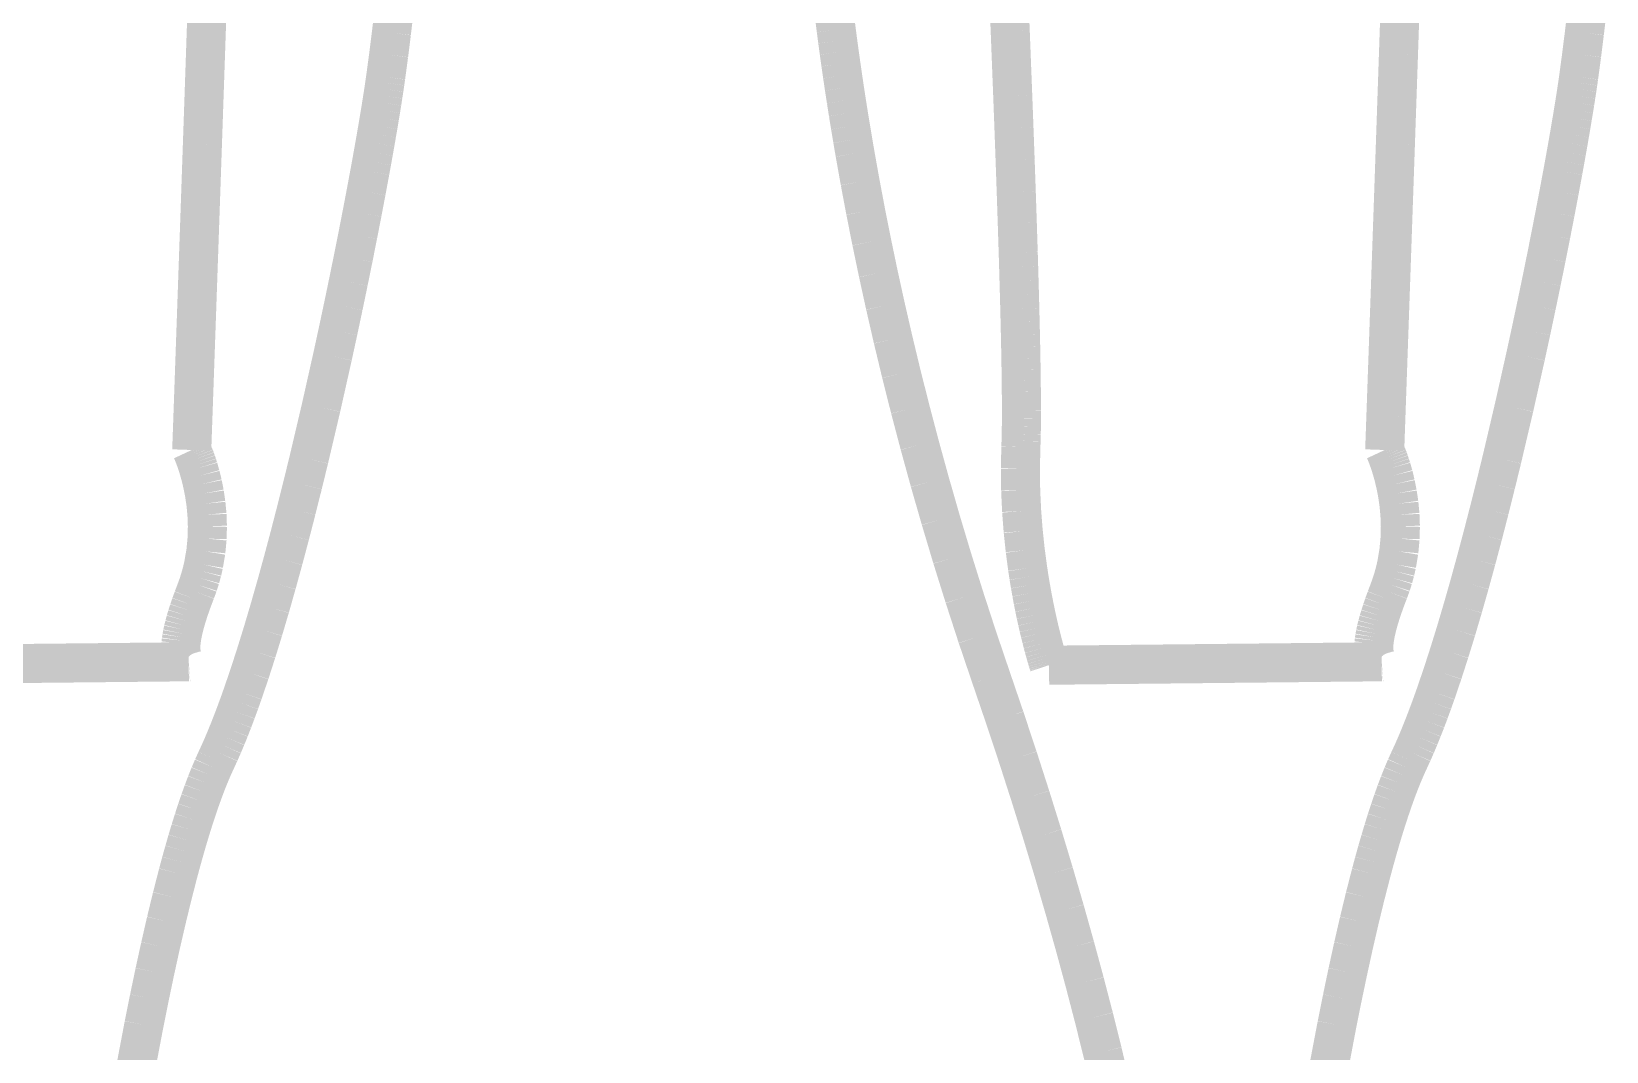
# Model space of a CAD drawing. Extents: x 0 to 49.7, y 1.1 to 69.1.
# Drawn here: x 22.3 to 36.32, y 23.75 to 32.82 of the extents above; entities that cross this region are included whole.
import ezdxf

# ---------------------------------------------------------------- set-up
doc = ezdxf.new("R2010")
doc.units = 0
doc.layers.get('0').update_dxf_attribs({"linetype": 'CONTINUOUS'})

msp = doc.modelspace()

# ---------------------------------------------------------------- linework, layer by layer
at = {"color": 24, "const_width": 0.3477502465248108}
for points in [[(31.000472946966294, 33.11658155637547), (31.012021331263487, 32.82954805985932)], [(23.84860285887942, 32.616955908839856), (23.862168943770037, 33.01718758223824)], [(25.526636292392613, 33.004499018019914), (25.50412768816417, 32.810101989511544)], [(29.451267573844113, 32.93115075949823), (29.440097259677835, 33.02262250619041)], [(29.46320928373365, 32.836696901738314), (29.451267573844113, 32.93115075949823)], [(34.46820282715909, 32.616955908839856), (34.48176891204971, 33.01718758223824)], [(36.14623626067228, 33.004499018019914), (36.12372765644384, 32.810101989511544)], [(25.50412768816417, 32.810101989511544), (25.479700378021324, 32.6153574017951)], [(29.475945604179042, 32.73930338289029), (29.46320928373365, 32.836696901738314)], [(31.012021331263487, 32.82954805985932), (31.034623292283026, 32.25050911296499)], [(36.12372765644384, 32.810101989511544), (36.09930034630099, 32.6153574017951)], [(29.489499086731964, 32.63900734668631), (29.475945604179042, 32.73930338289029)], [(29.50389360950594, 32.53585389622971), (29.489499086731964, 32.63900734668631)], [(23.834896490071806, 32.2153870610837), (23.84860285887942, 32.616955908839856)], [(25.479700378021324, 32.6153574017951), (25.453192355596567, 32.418373577654144)], [(29.51915305061451, 32.42987752212893), (29.50389360950594, 32.53585389622971)], [(34.45449645835148, 32.2153870610837), (34.46820282715909, 32.616955908839856)], [(36.09930034630099, 32.6153574017951), (36.07279232387624, 32.418373577654144)], [(25.445863267124455, 32.366775627436034), (25.4376876663636, 32.31142881339347)], [(25.453192355596567, 32.418373577654144), (25.445863267124455, 32.366775627436034)], [(29.535299961609336, 32.32112067436358), (29.51915305061451, 32.42987752212893)], [(36.06546323540413, 32.366775627436034), (36.057287634643274, 32.31142881339347)], [(36.07279232387624, 32.418373577654144), (36.06546323540413, 32.366775627436034)], [(23.821233566165198, 31.817442380336907), (23.834896490071806, 32.2153870610837)], [(25.42868097459566, 32.25244987297037), (25.41885977384392, 32.18994758423949)], [(25.4376876663636, 32.31142881339347), (25.42868097459566, 32.25244987297037)], [(29.55235755732302, 32.20962314978954), (29.535299961609336, 32.32112067436358)], [(31.034623292283026, 32.25050911296499), (31.045465282388246, 31.962021704647135)], [(34.44083353444487, 31.817442380336907), (34.45449645835148, 32.2153870610837)], [(36.04828094287534, 32.25244987297037), (36.03845974212359, 32.18994758423949)], [(36.057287634643274, 32.31142881339347), (36.04828094287534, 32.25244987297037)], [(25.40824048031143, 32.12404399089222), (25.396838183639385, 32.05484787100131)], [(25.41885977384392, 32.18994758423949), (25.40824048031143, 32.12404399089222)], [(29.570349715869096, 32.095427398386434), (29.55235755732302, 32.20962314978954)], [(29.58929965208016, 31.978570563886414), (29.570349715869096, 32.095427398386434)], [(36.0278404485911, 32.12404399089222), (36.016438151919054, 32.05484787100131)], [(36.03845974212359, 32.18994758423949), (36.0278404485911, 32.12404399089222)], [(25.384669465851065, 31.98247861513442), (25.37175024568883, 31.907047654488032)], [(25.396838183639385, 32.05484787100131), (25.384669465851065, 31.98247861513442)], [(29.60923124406975, 31.859092443145364), (29.58929965208016, 31.978570563886414)], [(31.045465282388246, 31.962021704647135), (31.055859557864746, 31.67656151050035)], [(36.004269434130734, 31.98247861513442), (35.9913502139685, 31.907047654488032)], [(36.016438151919054, 32.05484787100131), (36.004269434130734, 31.98247861513442)], [(23.814476391676216, 31.621376537005048), (23.821233566165198, 31.817442380336907)], [(25.35809644189503, 31.82867172650608), (25.343723973212022, 31.747464915508765)], [(25.37175024568883, 31.907047654488032), (25.35809644189503, 31.82867172650608)], [(29.63016704338953, 31.7370354861429), (29.60923124406975, 31.859092443145364)], [(34.43407635995589, 31.621376537005048), (34.44083353444487, 31.817442380336907)], [(35.9776964101747, 31.82867172650608), (35.963323941491694, 31.747464915508765)], [(35.9913502139685, 31.907047654488032), (35.9776964101747, 31.82867172650608)], [(25.328649587483323, 31.663538652692573), (25.312887876889427, 31.57701498174889)], [(25.343723973212022, 31.747464915508765), (25.328649587483323, 31.663538652692573)], [(29.675146113192856, 31.485341597653544), (29.63016704338953, 31.7370354861429)], [(31.055859557864746, 31.67656151050035), (31.065700657044427, 31.39589020467851)], [(35.948249555763, 31.663538652692573), (35.9324878451691, 31.57701498174889)], [(35.963323941491694, 31.747464915508765), (35.948249555763, 31.663538652692573)], [(23.80779748433714, 31.428077901719135), (23.814476391676216, 31.621376537005048)], [(25.312887876889427, 31.57701498174889), (25.27936963830035, 31.396618487141225)], [(34.427397452616816, 31.428077901719135), (34.43407635995589, 31.621376537005048)], [(35.9324878451691, 31.57701498174889), (35.89896960658002, 31.396618487141225)], [(23.801221053901976, 31.238164652307262), (23.80779748433714, 31.428077901719135)], [(25.27936963830035, 31.396618487141225), (25.243297104844316, 31.20719075937116)], [(29.724423906712804, 31.223807273265443), (29.675146113192856, 31.485341597653544)], [(31.065700657044427, 31.39589020467851), (31.07488179169734, 31.121761501964336)], [(34.42082102218165, 31.238164652307262), (34.427397452616816, 31.428077901719135)], [(35.89896960658002, 31.396618487141225), (35.86289707312399, 31.20719075937116)], [(23.79477064684378, 31.052257619721246), (23.801221053901976, 31.238164652307262)], [(34.41437061512345, 31.052257619721246), (34.42082102218165, 31.238164652307262)], [(25.243297104844316, 31.20719075937116), (25.20479895302203, 31.009652432371517)], [(29.77818680589111, 30.952756194073125), (29.724423906712804, 31.223807273265443)], [(31.07488179169734, 31.121761501964336), (31.0832981634363, 30.855937076511715)], [(35.86289707312399, 31.20719075937116), (35.8243989213017, 31.009652432371517)], [(23.788468151433296, 30.87097763491291), (23.79477064684378, 31.052257619721246)], [(25.20479895302203, 31.009652432371517), (25.164002698592558, 30.804918833827685)], [(29.836621855950437, 30.672509388047402), (29.77818680589111, 30.952756194073125)], [(34.408068119712965, 30.87097763491291), (34.41437061512345, 31.052257619721246)], [(35.8243989213017, 31.009652432371517), (35.783602666872234, 30.804918833827685)], [(23.78233678250312, 30.69494022258663), (23.788468151433296, 30.87097763491291)], [(31.0832981634363, 30.855937076511715), (31.08718565297544, 30.726687501088783)], [(34.401936750782795, 30.69494022258663), (34.408068119712965, 30.87097763491291)], [(23.776399754885855, 30.524768866817958), (23.78233678250312, 30.69494022258663)], [(25.164002698592558, 30.804918833827685), (25.121035857314972, 30.59391059767249)], [(29.899916102113444, 30.383382576911643), (29.836621855950437, 30.672509388047402)], [(31.08718565297544, 30.726687501088783), (31.09084232075043, 30.600173296227084)], [(34.39599972316553, 30.524768866817958), (34.401936750782795, 30.69494022258663)], [(35.783602666872234, 30.804918833827685), (35.740635825594644, 30.59391059767249)], [(25.121035857314972, 30.59391059767249), (25.076027768970896, 30.377543051591303)], [(31.09084232075043, 30.600173296227084), (31.09425423786173, 30.47661201807213)], [(35.740635825594644, 30.59391059767249), (35.69562773725057, 30.377543051591303)], [(23.77067962013317, 30.361084398558702), (23.776399754885855, 30.524768866817958)], [(31.09425423786173, 30.47661201807213), (31.09740880197163, 30.356223875893157)], [(34.39027958841284, 30.361084398558702), (34.39599972316553, 30.524768866817958)], [(23.765198929796732, 30.204504995636967), (23.77067962013317, 30.361084398558702)], [(25.076027768970896, 30.377543051591303), (25.029105783499165, 30.156734176393236)], [(29.968256589602802, 30.08570209488412), (29.899916102113444, 30.383382576911643)], [(31.09740880197163, 30.356223875893157), (31.1002927474615, 30.23923173208312)], [(34.384798898076404, 30.204504995636967), (34.39027958841284, 30.361084398558702)], [(35.69562773725057, 30.377543051591303), (35.648705751778834, 30.156734176393236)], [(23.759981561990074, 30.055651489004575), (23.765198929796732, 30.204504995636967)], [(25.029105783499165, 30.156734176393236), (24.980397748299318, 29.93240460601112)], [(31.1002927474615, 30.23923173208312), (31.10289214543179, 30.12585314278754)], [(31.10289214543179, 30.12585314278754), (31.105194393544796, 30.016305664151915)], [(34.379581530269746, 30.055651489004575), (34.384798898076404, 30.204504995636967)], [(35.648705751778834, 30.156734176393236), (35.59999771657899, 29.93240460601112)], [(23.75504940498393, 29.91514205648962), (23.759981561990074, 30.055651489004575)], [(30.041830363641175, 29.779786316811908), (29.968256589602802, 30.08570209488412)], [(31.105194393544796, 30.016305664151915), (31.107185562900963, 29.91081215856922)], [(34.3746493732636, 29.91514205648962), (34.379581530269746, 30.055651489004575)], [(23.750426336891834, 29.78359752904393), (23.75504940498393, 29.91514205648962)], [(24.980397748299318, 29.93240460601112), (24.878137239796665, 29.476847343559974)], [(31.107185562900963, 29.91081215856922), (31.108853051162587, 29.809590182184955)], [(34.37002630517151, 29.78359752904393), (34.3746493732636, 29.91514205648962)], [(35.59999771657899, 29.93240460601112), (35.49773720807634, 29.476847343559974)], [(23.746134909265457, 29.661641390743043), (23.750426336891834, 29.78359752904393)], [(30.120823806170296, 29.465956270665828), (30.041830363641175, 29.779786316811908)], [(31.108853051162587, 29.809590182184955), (31.110183592711042, 29.71286259739209)], [(31.110183592711042, 29.71286259739209), (31.111163258646773, 29.62084430721241)], [(34.36573487754513, 29.661641390743043), (34.37002630517151, 29.78359752904393)], [(23.740369671409436, 29.498033863071832), (23.742197673656467, 29.549889166291337)], [(23.742197673656467, 29.549889166291337), (23.744120525076696, 29.604450655711084)], [(23.744120525076696, 29.604450655711084), (23.746134909265457, 29.661641390743043)], [(31.111163258646773, 29.62084430721241), (31.111779446632074, 29.533758174038866)], [(34.359969639689105, 29.498033863071832), (34.36179764193614, 29.549889166291337)], [(34.36179764193614, 29.549889166291337), (34.36372049335637, 29.604450655711084)], [(34.36372049335637, 29.604450655711084), (34.36573487754513, 29.661641390743043)], [(23.737006837087065, 29.402752230709496), (23.73863784489746, 29.44896168664063)], [(23.73863784489746, 29.44896168664063), (23.740369671409436, 29.498033863071832)], [(24.878137239796665, 29.476847343559974), (24.7702690226592, 29.018212457586976)], [(30.205423962412823, 29.144532984416692), (30.120823806170296, 29.465956270665828)], [(31.111779446632074, 29.533758174038866), (31.11201889104832, 29.4518244071407)], [(31.11201889104832, 29.4518244071407), (31.11186766299595, 29.37526056266342)], [(34.35660680536674, 29.402752230709496), (34.35823781317713, 29.44896168664063)], [(34.35823781317713, 29.44896168664063), (34.359969639689105, 29.498033863071832)], [(35.49773720807634, 29.476847343559974), (35.38986899093887, 29.018212457586976)], [(23.731540075650187, 29.248075117499113), (23.732742603978878, 29.28206428554951)], [(23.732742603978878, 29.28206428554951), (23.734055900223115, 29.31922393645216)], [(23.734055900223115, 29.31922393645216), (23.735478637821043, 29.359479782742746)], [(23.735478637821043, 29.359479782742746), (23.737006837087065, 29.402752230709496)], [(31.111313160137275, 29.304289503), (31.110342116853655, 29.239126131172206)], [(31.11186766299595, 29.37526056266342), (31.111313160137275, 29.304289503)], [(34.35114004392986, 29.248075117499113), (34.35234257225855, 29.28206428554951)], [(34.35234257225855, 29.28206428554951), (34.35365586850279, 29.31922393645216)], [(34.35365586850279, 29.31922393645216), (34.35507860610071, 29.359479782742746)], [(34.35507860610071, 29.359479782742746), (34.35660680536674, 29.402752230709496)], [(23.72730270541972, 29.128408624973538), (23.727903969584066, 29.14537800432334)], [(23.727903969584066, 29.14537800432334), (23.728630925484918, 29.16590787571308)], [(23.728630925484918, 29.16590787571308), (23.729482246560416, 29.189918645430986)], [(23.729482246560416, 29.189918645430986), (23.730452626563103, 29.217333372889016)], [(23.730452626563103, 29.217333372889016), (23.731540075650187, 29.248075117499113)], [(30.29581787759143, 28.81583748603532), (30.205423962412823, 29.144532984416692)], [(31.108941267526465, 29.179993309573014), (31.107097346537085, 29.127111247471653)], [(31.110342116853655, 29.239126131172206), (31.108941267526465, 29.179993309573014)], [(34.3469026736994, 29.128408624973538), (34.34750393786374, 29.14537800432334)], [(34.34750393786374, 29.14537800432334), (34.348230893764594, 29.16590787571308)], [(34.348230893764594, 29.16590787571308), (34.34908221484009, 29.189918645430986)], [(34.34908221484009, 29.189918645430986), (34.35005259484277, 29.217333372889016)], [(34.35005259484277, 29.217333372889016), (34.35114004392986, 29.248075117499113)], [(23.72621127664705, 29.09766422723971), (23.72628092114485, 29.09962488567303)], [(23.727034076642493, 29.0958998999621), (23.72621127664705, 29.09766422723971)], [(23.72628092114485, 29.09962488567303), (23.726487864795455, 29.105453798498473)], [(23.726487864795455, 29.105453798498473), (23.726829454475144, 29.11507402512799)], [(23.726829454475144, 29.11507402512799), (23.72730270541972, 29.128408624973538)], [(23.729400331365383, 29.09067059309867), (23.727034076642493, 29.0958998999621)], [(23.733157817841956, 29.082085084722195), (23.729400331365383, 29.09067059309867)], [(23.738152986536583, 29.070244193534236), (23.733157817841956, 29.082085084722195)], [(23.74423394611597, 29.055251391360102), (23.738152986536583, 29.070244193534236)], [(23.751247478684952, 29.037207496901374), (23.74423394611597, 29.055251391360102)], [(23.759041361269766, 29.01622128823081), (23.751247478684952, 29.037207496901374)], [(23.767462044334785, 28.992390930926256), (23.759041361269766, 29.01622128823081)], [(23.776357304906245, 28.96582254993674), (23.767462044334785, 28.992390930926256)], [(24.7702690226592, 29.018212457586976), (24.714552926958056, 28.790038510926266)], [(31.107097346537085, 29.127111247471653), (31.102630149463874, 28.930597026230146)], [(34.34581124492672, 29.09766422723971), (34.34588088942452, 29.09962488567303)], [(34.34663404492216, 29.0958998999621), (34.34581124492672, 29.09766422723971)], [(34.34588088942452, 29.09962488567303), (34.346087833075124, 29.105453798498473)], [(34.346087833075124, 29.105453798498473), (34.34642942275482, 29.11507402512799)], [(34.34642942275482, 29.11507402512799), (34.3469026736994, 29.128408624973538)], [(34.349000299645056, 29.09067059309867), (34.34663404492216, 29.0958998999621)], [(34.35275778612163, 29.082085084722195), (34.349000299645056, 29.09067059309867)], [(34.357752954816256, 29.070244193534236), (34.35275778612163, 29.082085084722195)], [(34.36383391439564, 29.055251391360102), (34.357752954816256, 29.070244193534236)], [(34.370847446964625, 29.037207496901374), (34.36383391439564, 29.055251391360102)], [(34.37864132954944, 29.01622128823081), (34.370847446964625, 29.037207496901374)], [(34.38706201261446, 28.992390930926256), (34.37864132954944, 29.01622128823081)], [(34.395957273185914, 28.96582254993674), (34.38706201261446, 28.992390930926256)], [(35.38986899093887, 29.018212457586976), (35.33415289523773, 28.790038510926266)], [(23.785573593448518, 28.936619617087565), (23.776357304906245, 28.96582254993674)], [(23.804361689112312, 28.870718676864023), (23.785573593448518, 28.936619617087565)], [(23.82260257800768, 28.79551853798177), (23.804361689112312, 28.870718676864023)], [(31.102630149463874, 28.930597026230146), (31.1051711787122, 28.73923251814029)], [(34.40517356172819, 28.936619617087565), (34.395957273185914, 28.96582254993674)], [(34.423961657391985, 28.870718676864023), (34.40517356172819, 28.936619617087565)], [(34.44220254628735, 28.79551853798177), (34.423961657391985, 28.870718676864023)], [(23.83907582322077, 28.7118416687958), (23.82260257800768, 28.79551853798177)], [(23.852558334714026, 28.620515843908528), (23.83907582322077, 28.7118416687958)], [(24.714552926958056, 28.790038510926266), (24.657818363386696, 28.563846447688682)], [(30.39219259692877, 28.48018815036879), (30.29581787759143, 28.81583748603532)], [(31.1051711787122, 28.73923251814029), (31.113793167539907, 28.554052441455127)], [(34.45867579150044, 28.7118416687958), (34.44220254628735, 28.79551853798177)], [(34.4721583029937, 28.620515843908528), (34.45867579150044, 28.7118416687958)], [(35.33415289523773, 28.790038510926266), (35.27741833166637, 28.563846447688682)], [(23.861829012292677, 28.522368837922393), (23.852558334714026, 28.620515843908528)], [(34.481428980572346, 28.522368837922393), (34.4721583029937, 28.620515843908528)], [(23.86566476591916, 28.41822842543982), (23.861829012292677, 28.522368837922393)], [(24.657818363386696, 28.563846447688682), (24.600195169187444, 28.340556901807055)], [(30.494734502366587, 28.13791131163537), (30.39219259692877, 28.48018815036879)], [(31.113793167539907, 28.554052441455127), (31.12756951248579, 28.376096820675144)], [(34.48526473419883, 28.41822842543982), (34.481428980572346, 28.522368837922393)], [(35.27741833166637, 28.563846447688682), (35.219795137467116, 28.340556901807055)], [(23.852146437255605, 28.19526786690019), (23.8628444953987, 28.308919727939518)], [(23.8628444953987, 28.308919727939518), (23.86566476591916, 28.41822842543982)], [(24.600195169187444, 28.340556901807055), (24.54181003101821, 28.121087854090483)], [(31.12756951248579, 28.376096820675144), (31.145572283526764, 28.206405680300826)], [(34.47174640553528, 28.19526786690019), (34.48244446367838, 28.308919727939518)], [(34.48244446367838, 28.308919727939518), (34.48526473419883, 28.41822842543982)], [(35.219795137467116, 28.340556901807055), (35.16140999929788, 28.121087854090483)], [(23.8323484963737, 28.078100616924253), (23.852146437255605, 28.19526786690019)], [(31.145572283526764, 28.206405680300826), (31.166874213920696, 28.046016391708932)], [(34.45194846465337, 28.078100616924253), (34.47174640553528, 28.19526786690019)], [(23.802227582715425, 27.958245752614154), (23.81865406662285, 28.018458395569716)], [(23.81865406662285, 28.018458395569716), (23.8323484963737, 28.078100616924253)], [(24.54181003101821, 28.121087854090483), (24.482791293739222, 27.90635463222435)], [(30.60363063912754, 27.78932003843471), (30.494734502366587, 28.13791131163537)], [(31.166874213920696, 28.046016391708932), (31.17847300756868, 27.969638265892456)], [(34.4218275509951, 27.958245752614154), (34.43825403490252, 28.018458395569716)], [(34.43825403490252, 28.018458395569716), (34.45194846465337, 28.078100616924253)], [(35.16140999929788, 28.121087854090483), (35.10239126201889, 27.90635463222435)], [(23.76056193280508, 27.836528395448582), (23.78291383691347, 27.89756881300658)], [(23.78291383691347, 27.89756881300658), (23.802227582715425, 27.958245752614154)], [(24.482791293739222, 27.90635463222435), (24.423267633851182, 27.697280523265214)], [(31.17847300756868, 27.969638265892456), (31.190548700206367, 27.895974285647412)], [(31.190548700206367, 27.895974285647412), (31.202985880951683, 27.82515445403635)], [(34.38016190108475, 27.836528395448582), (34.40251380519314, 27.89756881300658)], [(34.40251380519314, 27.89756881300658), (34.4218275509951, 27.958245752614154)], [(35.10239126201889, 27.90635463222435), (35.042867602130855, 27.697280523265214)], [(23.71782209942627, 27.721977125466225), (23.737935430391072, 27.777318633261345)], [(23.737935430391072, 27.777318633261345), (23.76056193280508, 27.836528395448582)], [(30.719068715715228, 27.434740664985057), (30.60363063912754, 27.78932003843471)], [(31.202985880951683, 27.82515445403635), (31.215667812360703, 27.75731142724557)], [(31.215667812360703, 27.75731142724557), (31.228479746832274, 27.6925725552139)], [(34.337422067705944, 27.721977125466225), (34.35753539867075, 27.777318633261345)], [(34.35753539867075, 27.777318633261345), (34.38016190108475, 27.836528395448582)], [(23.67138381157379, 27.577843525941915), (23.684664354023425, 27.62236824830721)], [(23.684664354023425, 27.62236824830721), (23.70010453918581, 27.670368562753218)], [(23.70010453918581, 27.670368562753218), (23.71782209942627, 27.721977125466225)], [(24.423267633851182, 27.697280523265214), (24.363366069652454, 27.49477820177472)], [(31.228479746832274, 27.6925725552139), (31.24130428364155, 27.631067841003897)], [(31.24130428364155, 27.631067841003897), (31.254027338468315, 27.572929940801856)], [(34.29098377985346, 27.577843525941915), (34.3042643223031, 27.62236824830721)], [(34.3042643223031, 27.62236824830721), (34.31970450746548, 27.670368562753218)], [(34.31970450746548, 27.670368562753218), (34.337422067705944, 27.721977125466225)], [(35.042867602130855, 27.697280523265214), (34.98296603793213, 27.49477820177472)], [(23.637510054405464, 27.43188988354175), (23.643327028174138, 27.463817574457252)], [(23.643327028174138, 27.463817574457252), (23.650833378475177, 27.4986981920795)], [(23.650833378475177, 27.4986981920795), (23.66014650603344, 27.536664392594773)], [(23.66014650603344, 27.536664392594773), (23.67138381157379, 27.577843525941915)], [(24.363366069652454, 27.49477820177472), (24.30321577510444, 27.29976830168571)], [(31.254027338468315, 27.572929940801856), (31.266531510587708, 27.518288857670328)], [(31.266531510587708, 27.518288857670328), (31.278701389117654, 27.467269288424433)], [(31.278701389117654, 27.467269288424433), (31.290421563176093, 27.420006542374182)], [(34.25711002268513, 27.43188988354175), (34.26292699645381, 27.463817574457252)], [(34.26292699645381, 27.463817574457252), (34.27043334675485, 27.4986981920795)], [(34.27043334675485, 27.4986981920795), (34.27974647431311, 27.536664392594773)], [(34.27974647431311, 27.536664392594773), (34.29098377985346, 27.577843525941915)], [(34.98296603793213, 27.49477820177472), (34.92281574338411, 27.29976830168571)], [(23.629018068640313, 27.352534952905003), (23.630473307003882, 27.376378575828184)], [(23.629644537480054, 27.312013794241842), (23.629018068640313, 27.352534952905003)], [(23.634202935681333, 27.280181615780467), (23.629644537480054, 27.312013794241842)], [(23.630473307003882, 27.376378575828184), (23.633265056444287, 27.40278776939416)], [(23.633265056444287, 27.40278776939416), (23.637510054405464, 27.43188988354175)], [(30.84123445079044, 27.074494219257232), (30.719068715715228, 27.434740664985057)], [(31.290421563176093, 27.420006542374182), (31.301575295319086, 27.376627969458404)], [(31.301575295319086, 27.376627969458404), (31.312047174664567, 27.337266225863395)], [(31.312047174664567, 27.337266225863395), (31.321721127049525, 27.302046008404254)], [(34.248618036919986, 27.352534952905003), (34.250073275283555, 27.376378575828184)], [(34.24924450575973, 27.312013794241842), (34.248618036919986, 27.352534952905003)], [(34.253802903961, 27.280181615780467), (34.24924450575973, 27.312013794241842)], [(34.250073275283555, 27.376378575828184), (34.25286502472396, 27.40278776939416)], [(34.25286502472396, 27.40278776939416), (34.25711002268513, 27.43188988354175)], [(20.73776123305859, 27.182469722085354), (23.699222375547002, 27.21332289789193)], [(23.641751735961982, 27.256001046144114), (23.634202935681333, 27.280181615780467)], [(23.6513487477589, 27.238424101461117), (23.641751735961982, 27.256001046144114)], [(23.66205343871131, 27.226410757230987), (23.6513487477589, 27.238424101461117)], [(23.672923618256114, 27.218920988953233), (23.66205343871131, 27.226410757230987)], [(23.68301643254928, 27.214906812756197), (23.672923618256114, 27.218920988953233)], [(23.691392344151428, 27.213333510386835), (23.68301643254928, 27.214906812756197)], [(23.69710783593759, 27.21315044484976), (23.691392344151428, 27.213333510386835)], [(23.699222375547002, 27.21332289789193), (23.69710783593759, 27.21315044484976)], [(24.30321577510444, 27.29976830168571), (24.242943602685276, 27.113166150683554)], [(31.321721127049525, 27.302046008404254), (31.33048107831097, 27.271099973267276)], [(31.33048107831097, 27.271099973267276), (31.338211617566838, 27.244560776638743)], [(31.338211617566838, 27.244560776638743), (31.34479667065411, 27.222553115333767)], [(31.34479667065411, 27.222553115333767), (31.350119500128866, 27.20521229866236)], [(31.350119500128866, 27.20521229866236), (31.35406535838997, 27.19266302343963)], [(31.35406535838997, 27.19266302343963), (31.356518171274413, 27.18504059897559)], [(31.356518171274413, 27.18504059897559), (31.35736120133826, 27.182469722085354)], [(31.35736120133826, 27.182469722085354), (34.318822343826675, 27.21332289789193)], [(34.261351704241655, 27.256001046144114), (34.253802903961, 27.280181615780467)], [(34.270948716038575, 27.238424101461117), (34.261351704241655, 27.256001046144114)], [(34.28165340699098, 27.226410757230987), (34.270948716038575, 27.238424101461117)], [(34.292523586535786, 27.218920988953233), (34.28165340699098, 27.226410757230987)], [(34.30261640082895, 27.214906812756197), (34.292523586535786, 27.218920988953233)], [(34.3109923124311, 27.213333510386835), (34.30261640082895, 27.214906812756197)], [(34.316707804217266, 27.21315044484976), (34.3109923124311, 27.213333510386835)], [(34.318822343826675, 27.21332289789193), (34.316707804217266, 27.21315044484976)], [(34.92281574338411, 27.29976830168571), (34.86254357096495, 27.113166150683554)], [(24.242943602685276, 27.113166150683554), (24.182678394715893, 26.93589238270108)], [(30.964078058977588, 26.714494514035902), (30.84123445079044, 27.074494219257232)], [(34.86254357096495, 27.113166150683554), (34.802278362995565, 26.93589238270108)], [(24.182678394715893, 26.93589238270108), (24.152588157800697, 26.851040179704608)], [(34.802278362995565, 26.93589238270108), (34.772188126080366, 26.851040179704608)], [(24.12254808150594, 26.768862325423676), (24.092573006742462, 26.689478210425943)], [(24.152588157800697, 26.851040179704608), (24.12254808150594, 26.768862325423676)], [(34.74214804978561, 26.768862325423676), (34.712172975022135, 26.689478210425943)], [(34.772188126080366, 26.851040179704608), (34.74214804978561, 26.768862325423676)], [(24.0626802617246, 26.612996612784162), (24.03288501900366, 26.539534269942273)], [(24.092573006742462, 26.689478210425943), (24.0626802617246, 26.612996612784162)], [(31.081474140874864, 26.360443112207673), (30.964078058977588, 26.714494514035902)], [(34.682280230004274, 26.612996612784162), (34.65248498728333, 26.539534269942273)], [(34.712172975022135, 26.689478210425943), (34.682280230004274, 26.612996612784162)], [(24.003203363142227, 26.469210572467926), (23.973651544523122, 26.40213429843388)], [(24.03288501900366, 26.539534269942273), (24.003203363142227, 26.469210572467926)], [(34.6228033314219, 26.469210572467926), (34.593251512802794, 26.40213429843388)], [(34.65248498728333, 26.539534269942273), (34.6228033314219, 26.469210572467926)], [(23.944245564798816, 26.338422185284067), (23.914982190474767, 26.274288225461863)], [(23.973651544523122, 26.40213429843388), (23.944245564798816, 26.338422185284067)], [(31.19349433082287, 26.01234001377254), (31.081474140874864, 26.360443112207673)], [(34.563845533078485, 26.338422185284067), (34.53458215875444, 26.274288225461863)], [(34.593251512802794, 26.40213429843388), (34.563845533078485, 26.338422185284067)], [(23.88585553493271, 26.20597824889535), (23.856874884105686, 26.133659402379248)], [(23.914982190474767, 26.274288225461863), (23.88585553493271, 26.20597824889535)], [(34.50545550321238, 26.20597824889535), (34.47647485238536, 26.133659402379248)], [(34.53458215875444, 26.274288225461863), (34.50545550321238, 26.20597824889535)], [(23.82805126503918, 26.057496179584557), (23.799395621868555, 25.977653074182275)], [(23.856874884105686, 26.133659402379248), (23.82805126503918, 26.057496179584557)], [(34.44765123331885, 26.057496179584557), (34.41899559014823, 25.977653074182275)], [(34.47647485238536, 26.133659402379248), (34.44765123331885, 26.057496179584557)], [(23.799395621868555, 25.977653074182275), (23.770916908886395, 25.89429988609084)], [(31.300212916285926, 25.670179912483057), (31.19349433082287, 26.01234001377254)], [(34.41899559014823, 25.977653074182275), (34.390516877166064, 25.89429988609084)], [(23.742626733508995, 25.807601108981256), (23.714534796219976, 25.71772123652451)], [(23.770916908886395, 25.89429988609084), (23.742626733508995, 25.807601108981256)], [(34.362226701788664, 25.807601108981256), (34.334134764499645, 25.71772123652451)], [(34.390516877166064, 25.89429988609084), (34.362226701788664, 25.807601108981256)], [(23.686652372795173, 25.624827415515334), (23.658988997897975, 25.52908679274844)], [(23.714534796219976, 25.71772123652451), (23.686652372795173, 25.624827415515334)], [(31.40170086832369, 25.333960155215493), (31.300212916285926, 25.670179912483057)], [(34.306252341074845, 25.624827415515334), (34.278588966177644, 25.52908679274844)], [(34.334134764499645, 25.71772123652451), (34.306252341074845, 25.624827415515334)], [(23.658988997897975, 25.52908679274844), (23.631555035292937, 25.43066386189483)], [(34.278588966177644, 25.52908679274844), (34.25115500357261, 25.43066386189483)], [(23.631555035292937, 25.43066386189483), (23.604361097474964, 25.329723116625495)], [(34.25115500357261, 25.43066386189483), (34.22396106575464, 25.329723116625495)], [(23.604361097474964, 25.329723116625495), (23.550735580359582, 25.12095677001854)], [(31.49803313768142, 25.00367808884613), (31.40170086832369, 25.333960155215493)], [(34.22396106575464, 25.329723116625495), (34.17033554863925, 25.12095677001854)], [(23.550735580359582, 25.12095677001854), (23.49819436174686, 24.904119621037903)], [(34.17033554863925, 25.12095677001854), (34.117794330026534, 24.904119621037903)], [(31.589280695418783, 24.679332386813098), (31.49803313768142, 25.00367808884613)], [(23.49819436174686, 24.904119621037903), (23.44682138812969, 24.68053292529899)], [(34.117794330026534, 24.904119621037903), (34.06642135640936, 24.68053292529899)], [(23.44682138812969, 24.68053292529899), (23.39669977689978, 24.45152987747399)], [(31.67551716571916, 24.36092039599267), (31.589280695418783, 24.679332386813098)], [(34.06642135640936, 24.68053292529899), (34.01629974517945, 24.45152987747399)], [(23.39669977689978, 24.45152987747399), (23.34791285272415, 24.218434386302043)], [(34.01629974517945, 24.45152987747399), (33.96751282100382, 24.218434386302043)], [(31.756814846204083, 24.048438136699264), (31.67551716571916, 24.36092039599267)], [(23.34791285272415, 24.218434386302043), (23.300542696618063, 23.982576993331605)], [(33.96751282100382, 24.218434386302043), (33.92014266489774, 23.982576993331605)], [(23.300542696618063, 23.982576993331605), (23.210388267310766, 23.507881422884868)], [(31.83324736105693, 23.741884282371014), (31.756814846204083, 24.048438136699264)], [(33.92014266489774, 23.982576993331605), (33.829988235590434, 23.507881422884868)], [(31.904887007899244, 23.441254853322334), (31.83324736105693, 23.741884282371014)]]:
    msp.add_lwpolyline(points, dxfattribs=at)

doc.saveas('drawing.dxf')
